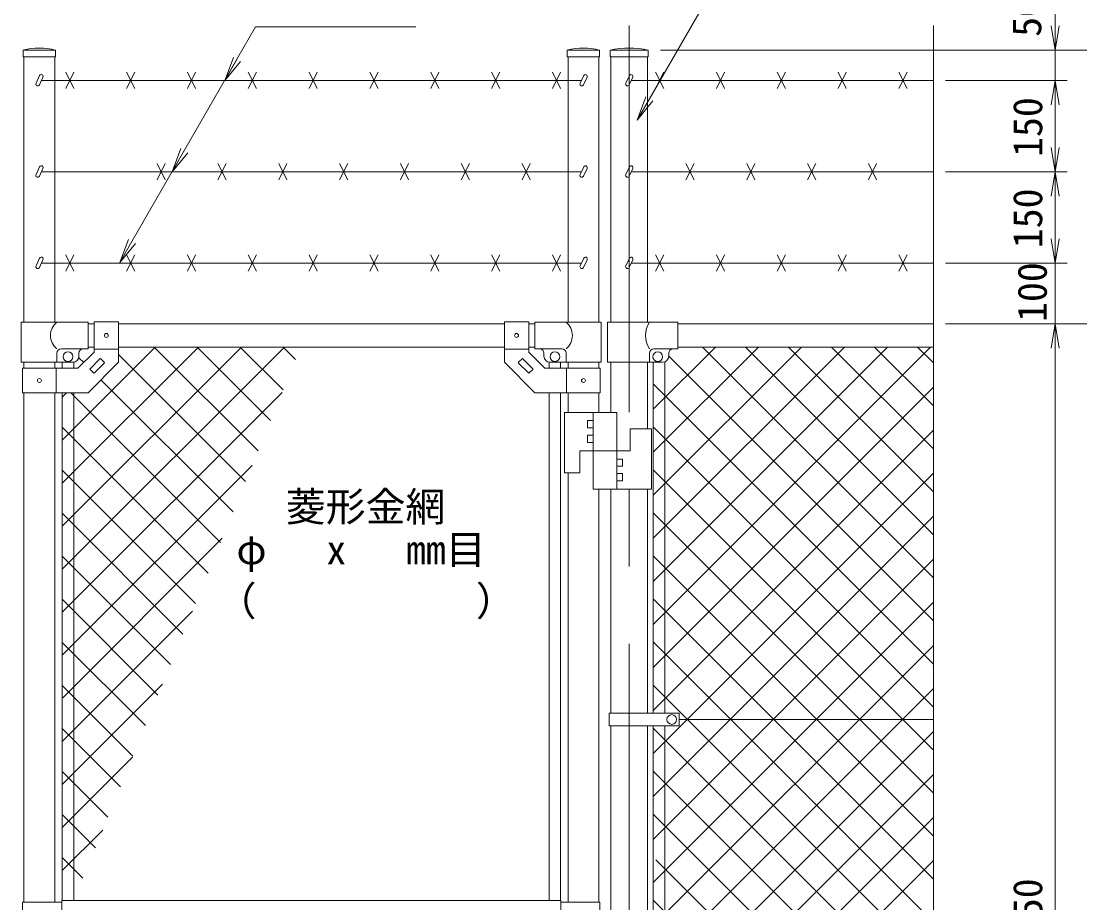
# Model space of a CAD drawing. Units: millimetres, scale not verified. Extents: x -4200 to 4200, y -2970 to 2970.
# Drawn here: x 1485 to 3225, y 240 to 1689 of the extents above; entities that cross this region are included whole.
import ezdxf
from ezdxf.enums import TextEntityAlignment as Align

# ---------------------------------------------------------------- set-up
doc = ezdxf.new("R2010")
doc.units = ezdxf.units.MM
doc.header["$LTSCALE"] = 20
doc.linetypes.add('USER1', pattern=[50.8, 31.75, -6.35, 6.35, -6.35])
for name, color, linetype, lineweight in [('0-2_D-BMK', 2, 'USER1', 13), ('0-3_D-STR1', 1, 'Continuous', 18), ('0-6_D-STR3', 3, 'Continuous', 13), ('0-7_0', 7, 'Continuous', 9), ('0-8_D-STR-DIM', 7, 'Continuous', 9), ('0-9_D-STR-TXT', 7, 'Continuous', 9), ('0-A_D-STR2', 7, 'Continuous', 9)]:
    doc.layers.add(name, color=color, linetype=linetype, lineweight=lineweight)
doc.styles.add('ＭＳ ゴシック', font='')
doc.styles.get('ＭＳ ゴシック').set_extended_font_data('MS Gothic')

# ---------------------------------------------------------------- blocks, each defined once
blk = doc.blocks.new('_Open')
at = {"layer": '0-7_0'}
blk.add_line((-20, 3.33), (0, 0), dxfattribs=at)
blk.add_lwpolyline([(-20, -3.33), (0, 0), (-20, 0)], dxfattribs=at)
blk = doc.blocks.new('MLeader8')
at = {"layer": '0-8_D-STR-DIM'}
blk.add_line((1672.64, 1323.5), (1646.89, 1292.17), dxfattribs=at)
for points in [[(1666.87, 1326.82), (1870.08, 1679.37), (2126.29, 1679.37), (2133.49, 1679.37)], [(1661.09, 1330.15), (1646.89, 1292.17), (1666.87, 1326.82)]]:
    blk.add_lwpolyline(points, dxfattribs=at)
blk = doc.blocks.new('MLeader9')
at = {"layer": '0-7_0'}
blk.add_line((2523.23, 1557.62), (2497.46, 1526.31), dxfattribs=at)
for points in [[(2517.46, 1560.95), (2658.6, 1805.42), (3185.68, 1805.42), (3192.88, 1805.42)], [(2511.68, 1564.28), (2497.46, 1526.31), (2517.46, 1560.95)]]:
    blk.add_lwpolyline(points, dxfattribs=at)

msp = doc.modelspace()

# ---------------------------------------------------------------- linework, layer by layer
at = {"layer": '0-2_D-BMK'}
msp.add_line((2484.22, 1681.52), (2484.22, -1188.63), dxfattribs=at)
at = {"layer": '0-3_D-STR1'}
for p, q in [((1541.47, 1641.37), (1488.27, 1641.37)), ((1488.27, 1641.37), (1488.27, 1630.37)), ((1541.47, 1630.37), (1541.47, 1641.37)), ((2382.47, 1641.37), (2435.67, 1641.37)), ((2382.47, 1630.37), (2382.47, 1641.37)), ((2435.67, 1641.37), (2435.67, 1630.37)), ((2515.67, 1641.37), (2452.77, 1641.37)), ((2452.77, 1641.37), (2452.77, 1630.37)), ((2515.67, 1630.37), (2515.67, 1641.37)), ((1541.47, 1630.37), (1488.27, 1630.37)), ((1489.47, 1630.37), (1489.47, 1194.37)), ((1540.27, 1630.37), (1540.27, 1194.37)), ((2382.47, 1630.37), (2435.67, 1630.37)), ((2383.67, 1630.37), (2383.67, 1194.37)), ((2434.47, 1630.37), (2434.47, 1194.37)), ((2515.67, 1630.37), (2452.77, 1630.37)), ((2453.97, 1630.37), (2453.97, 1194.37)), ((2514.47, 1630.37), (2514.47, 1194.37)), ((1594.87, 1191.37), (1604.87, 1191.37)), ((1644.87, 1191.37), (2279.06, 1191.37)), ((2319.06, 1191.37), (2329.07, 1191.37)), ((2564.22, 1191.37), (2984.22, 1191.37)), ((1594.87, 1153.37), (1604.87, 1153.37)), ((1644.87, 1153.37), (2279.06, 1153.37)), ((2319.06, 1153.37), (2329.07, 1153.37)), ((2564.22, 1153.37), (2984.22, 1153.37)), ((1489.47, 1128.37), (1489.47, 1118.37)), ((1540.27, 1128.37), (1540.27, 1118.37)), ((1552.37, 1128.37), (1552.37, 1118.37)), ((1571.37, 1128.37), (1571.37, 1118.37)), ((2352.57, 1128.37), (2352.57, 1118.37)), ((2371.57, 1128.37), (2371.57, 1118.37)), ((2383.67, 1128.37), (2383.67, 1118.37)), ((2434.47, 1128.37), (2434.47, 1118.37)), ((2453.97, 1128.37), (2453.97, 1045.87)), ((2514.47, 1128.37), (2514.47, 1018.87)), ((2523.72, 1128.37), (2523.72, 551.87)), ((2542.72, 1129), (2542.72, 551.87)), ((1489.47, 1078.37), (1489.47, 241.37)), ((1540.27, 1078.37), (1540.27, 241.37)), ((1552.37, 1078.37), (1552.37, 243.87)), ((1571.37, 1078.37), (1571.37, 243.87)), ((2352.57, 1078.37), (2352.57, 243.87)), ((2371.57, 1078.37), (2371.57, 243.87)), ((2383.67, 1078.37), (2383.67, 1045.87)), ((2434.47, 1078.37), (2434.47, 1045.87)), ((2383.67, 946.87), (2383.67, 241.37)), ((2434.47, 919.87), (2434.47, 241.37)), ((2453.97, 919.87), (2453.97, 551.87)), ((2514.47, 919.87), (2514.47, 551.87)), ((2453.97, 530.87), (2453.97, -98.13)), ((2514.47, 530.87), (2514.47, -98.13)), ((2523.72, 530.87), (2523.72, -98.13)), ((2542.72, 530.87), (2542.72, -98.13))]:
    msp.add_line(p, q, dxfattribs=at)
for centre, radius, start, end in [((1514.87, 1524.94), 119.43, 77.13052, 102.86948), ((2409.07, 1524.94), 119.43, 77.13052, 102.86948), ((2484.22, 1478.02), 166.35, 79.10214, 100.89786)]:
    msp.add_arc(centre, radius, start, end, dxfattribs=at)
at = {"layer": '0-6_D-STR3'}
for p, q in [((1558.16, 1604.78), (1571.57, 1577.95)), ((1558.16, 1577.95), (1571.57, 1604.78)), ((1658.16, 1604.78), (1671.57, 1577.95)), ((1658.16, 1577.95), (1671.57, 1604.78)), ((1758.16, 1604.78), (1771.57, 1577.95)), ((1758.16, 1577.95), (1771.57, 1604.78)), ((1858.16, 1604.78), (1871.57, 1577.95)), ((1858.16, 1577.95), (1871.57, 1604.78)), ((1958.16, 1604.78), (1971.57, 1577.95)), ((1958.16, 1577.95), (1971.57, 1604.78)), ((2058.16, 1604.78), (2071.57, 1577.95)), ((2058.16, 1577.95), (2071.57, 1604.78)), ((2158.16, 1604.78), (2171.57, 1577.95)), ((2158.16, 1577.95), (2171.57, 1604.78)), ((2258.16, 1604.78), (2271.57, 1577.95)), ((2258.16, 1577.95), (2271.57, 1604.78)), ((2358.16, 1604.78), (2371.57, 1577.95)), ((2358.16, 1577.95), (2371.57, 1604.78)), ((2527.51, 1604.78), (2540.92, 1577.95)), ((2527.51, 1577.95), (2540.92, 1604.78)), ((2627.51, 1604.78), (2640.92, 1577.95)), ((2627.51, 1577.95), (2640.92, 1604.78)), ((2727.51, 1604.78), (2740.92, 1577.95)), ((2727.51, 1577.95), (2740.92, 1604.78)), ((2827.51, 1604.78), (2840.92, 1577.95)), ((2827.51, 1577.95), (2840.92, 1604.78)), ((2927.51, 1604.78), (2940.92, 1577.95)), ((2927.51, 1577.95), (2940.92, 1604.78)), ((1515.3, 1599.4), (1509.35, 1586.64)), ((1520.74, 1596.86), (1514.79, 1584.1)), ((2405.75, 1591.37), (1518.18, 1591.37)), ((2409.5, 1599.4), (2403.55, 1586.64)), ((2414.94, 1596.86), (2408.99, 1584.1)), ((2484.65, 1599.4), (2478.7, 1586.64)), ((2490.09, 1596.86), (2484.14, 1584.1)), ((2984.22, 1591.37), (2487.53, 1591.37)), ((1515.3, 1449.4), (1509.35, 1436.64)), ((1520.74, 1446.86), (1514.79, 1434.1)), ((1708.16, 1454.78), (1721.57, 1427.95)), ((1708.16, 1427.95), (1721.57, 1454.78)), ((1808.16, 1454.78), (1821.57, 1427.95)), ((1808.16, 1427.95), (1821.57, 1454.78)), ((1908.16, 1454.78), (1921.57, 1427.95)), ((1908.16, 1427.95), (1921.57, 1454.78)), ((2008.16, 1454.78), (2021.57, 1427.95)), ((2008.16, 1427.95), (2021.57, 1454.78)), ((2108.16, 1454.78), (2121.57, 1427.95)), ((2108.16, 1427.95), (2121.57, 1454.78)), ((2208.16, 1454.78), (2221.57, 1427.95)), ((2208.16, 1427.95), (2221.57, 1454.78)), ((2308.16, 1454.78), (2321.57, 1427.95)), ((2308.16, 1427.95), (2321.57, 1454.78)), ((2409.5, 1449.4), (2403.55, 1436.64)), ((2414.94, 1446.86), (2408.99, 1434.1)), ((2484.65, 1449.4), (2478.7, 1436.64)), ((2490.09, 1446.86), (2484.14, 1434.1)), ((2577.51, 1454.78), (2590.92, 1427.95)), ((2577.51, 1427.95), (2590.92, 1454.78)), ((2677.51, 1454.78), (2690.92, 1427.95)), ((2677.51, 1427.95), (2690.92, 1454.78)), ((2777.51, 1454.78), (2790.92, 1427.95)), ((2777.51, 1427.95), (2790.92, 1454.78)), ((2877.51, 1454.78), (2890.92, 1427.95)), ((2877.51, 1427.95), (2890.92, 1454.78)), ((2405.75, 1441.37), (1518.18, 1441.37)), ((2984.22, 1441.37), (2487.53, 1441.37)), ((1515.3, 1299.4), (1509.35, 1286.64)), ((1520.74, 1296.86), (1514.79, 1284.1)), ((2405.75, 1291.37), (1518.18, 1291.37)), ((1558.16, 1304.78), (1571.57, 1277.95)), ((1558.16, 1277.95), (1571.57, 1304.78)), ((1658.16, 1304.78), (1671.57, 1277.95)), ((1658.16, 1277.95), (1671.57, 1304.78)), ((1758.16, 1304.78), (1771.57, 1277.95)), ((1758.16, 1277.95), (1771.57, 1304.78)), ((1858.16, 1304.78), (1871.57, 1277.95)), ((1858.16, 1277.95), (1871.57, 1304.78)), ((1958.16, 1304.78), (1971.57, 1277.95)), ((1958.16, 1277.95), (1971.57, 1304.78)), ((2058.16, 1304.78), (2071.57, 1277.95)), ((2058.16, 1277.95), (2071.57, 1304.78)), ((2158.16, 1304.78), (2171.57, 1277.95)), ((2158.16, 1277.95), (2171.57, 1304.78)), ((2258.16, 1304.78), (2271.57, 1277.95)), ((2258.16, 1277.95), (2271.57, 1304.78)), ((2358.16, 1304.78), (2371.57, 1277.95)), ((2358.16, 1277.95), (2371.57, 1304.78)), ((2409.5, 1299.4), (2403.55, 1286.64)), ((2414.94, 1296.86), (2408.99, 1284.1)), ((2484.65, 1299.4), (2478.7, 1286.64)), ((2490.09, 1296.86), (2484.14, 1284.1)), ((2984.22, 1291.37), (2487.53, 1291.37)), ((2527.51, 1304.78), (2540.92, 1277.95)), ((2527.51, 1277.95), (2540.92, 1304.78)), ((2627.51, 1304.78), (2640.92, 1277.95)), ((2627.51, 1277.95), (2640.92, 1304.78)), ((2727.51, 1304.78), (2740.92, 1277.95)), ((2727.51, 1277.95), (2740.92, 1304.78)), ((2827.51, 1304.78), (2840.92, 1277.95)), ((2827.51, 1277.95), (2840.92, 1304.78)), ((2927.51, 1304.78), (2940.92, 1277.95)), ((2927.51, 1277.95), (2940.92, 1304.78)), ((1594.87, 1194.37), (1484.92, 1194.37)), ((1484.92, 1194.37), (1484.92, 1128.37)), ((1594.87, 1150.37), (1594.87, 1194.37)), ((1604.87, 1194.62), (1604.87, 1144.94)), ((1604.87, 1194.62), (1644.87, 1194.62)), ((1644.87, 1194.62), (1644.87, 1128.37)), ((2279.06, 1194.62), (2279.06, 1128.37)), ((2319.06, 1194.62), (2279.06, 1194.62)), ((2319.06, 1194.62), (2319.06, 1144.94)), ((2329.07, 1194.37), (2438.42, 1194.37)), ((2329.07, 1150.37), (2329.07, 1194.37)), ((2438.42, 1194.37), (2438.42, 1128.37)), ((2448.52, 1194.37), (2564.22, 1194.37)), ((2448.52, 1128.37), (2448.52, 1194.37)), ((2564.22, 1150.37), (2564.22, 1194.37)), ((1594.87, 1150.37), (1550.42, 1150.37)), ((1604.87, 1150.12), (1644.87, 1150.12)), ((2319.06, 1150.12), (2279.06, 1150.12)), ((2329.07, 1150.37), (2373.52, 1150.37)), ((2524.62, 1150.37), (2564.22, 1150.37)), ((1543.42, 1128.37), (1543.42, 1143.37)), ((1578.3, 1118.37), (1604.87, 1144.94)), ((1579.87, 1138.37), (1579.87, 1143.37)), ((1598.2, 1117.77), (1614.46, 1134.03)), ((1615.88, 1134.03), (1621.53, 1128.38)), ((2308.05, 1134.03), (2302.4, 1128.38)), ((2325.73, 1117.77), (2309.47, 1134.03)), ((2345.63, 1118.37), (2319.06, 1144.94)), ((2344.07, 1138.37), (2344.07, 1143.37)), ((2380.52, 1128.37), (2380.52, 1143.37)), ((2517.62, 1128.37), (2517.62, 1143.37)), ((2549.22, 1138.37), (2549.22, 1143.37)), ((1484.92, 1128.37), (1569.87, 1128.37)), ((1487.17, 1118.37), (1578.3, 1118.37)), ((1487.17, 1118.37), (1487.17, 1078.37)), ((1542.57, 1118.37), (1542.57, 1078.37)), ((1598.2, 1116.36), (1603.85, 1110.7)), ((1605.27, 1110.7), (1621.53, 1126.96)), ((2318.66, 1110.7), (2302.4, 1126.96)), ((2325.73, 1116.36), (2320.08, 1110.7)), ((2436.76, 1118.37), (2345.63, 1118.37)), ((2438.42, 1128.37), (2354.07, 1128.37)), ((2381.36, 1118.37), (2381.36, 1078.37)), ((2436.76, 1118.37), (2436.76, 1078.37)), ((2448.52, 1128.37), (2539.22, 1128.37)), ((2463.96, 1045.87), (2377.97, 1045.87)), ((2377.97, 1045.87), (2377.97, 946.87)), ((2424.96, 1045.87), (2424.96, 919.87)), ((2463.96, 1045.87), (2463.96, 919.87)), ((2415.47, 1032.37), (2415.47, 1020.37)), ((2424.96, 1032.37), (2415.47, 1032.37)), ((2424.96, 1020.37), (2415.47, 1020.37)), ((2520.96, 1018.87), (2485.96, 1018.87)), ((2485.96, 1018.87), (2485.96, 982.87)), ((2520.96, 1018.87), (2520.96, 919.87)), ((2415.47, 1008.37), (2415.47, 996.37)), ((2424.96, 1008.37), (2415.47, 1008.37)), ((2424.96, 996.37), (2415.47, 996.37)), ((2485.96, 982.87), (2402.97, 982.87)), ((2402.97, 982.87), (2402.97, 946.87)), ((2463.96, 969.37), (2473.47, 969.37)), ((2463.96, 957.37), (2473.46, 957.37)), ((2473.46, 957.37), (2473.47, 969.37)), ((2402.97, 946.87), (2377.97, 946.87)), ((2463.96, 945.37), (2473.46, 945.37)), ((2473.46, 933.37), (2473.46, 945.37)), ((2463.96, 933.37), (2473.46, 933.37)), ((2520.96, 919.87), (2424.96, 919.87)), ((2451.42, 530.87), (2451.42, 551.87)), ((2566.21, 551.87), (2451.42, 551.87)), ((2566.21, 530.87), (2566.21, 551.87)), ((2566.21, 541.37), (2984.22, 541.37)), ((2566.21, 530.87), (2451.42, 530.87)), ((1551.97, 243.87), (2371.97, 243.87)), ((1551.97, 243.87), (1551.97, 222.87)), ((2371.97, 243.87), (2371.97, 188.87)), ((1487.37, 241.37), (1487.37, 222.87)), ((1551.97, 241.37), (1487.37, 241.37)), ((2371.97, 241.37), (2436.07, 241.37)), ((2436.07, 241.37), (2436.07, 191.37))]:
    msp.add_line(p, q, dxfattribs=at)
for points in [[(1487.17, 1078.37), (1594.87, 1078.37), (1644.87, 1128.37)], [(2436.76, 1078.37), (2329.06, 1078.37), (2279.06, 1128.37)]]:
    msp.add_lwpolyline(points, dxfattribs=at)
for centre, radius in [((1624.87, 1172.37), 3.25), ((2299.06, 1172.37), 3.25), ((1561.87, 1137.37), 8), ((2362.07, 1137.37), 8), ((2531.22, 1137.37), 8), ((1514.87, 1098.37), 3.25), ((2409.06, 1098.37), 3.25), ((2554.21, 541.37), 8)]:
    msp.add_circle(centre, radius, dxfattribs=at)
for centre, radius, start, end in [((1518.02, 1598.13), 3, 334.99524, 154.99707), ((2412.22, 1598.13), 3, 334.99524, 154.99707), ((2487.37, 1598.13), 3, 334.99524, 154.99707), ((1512.07, 1585.37), 3, 154.99707, 334.99524), ((2406.27, 1585.37), 3, 154.99707, 334.99524), ((2481.42, 1585.37), 3, 154.99707, 334.99524), ((1518.02, 1448.13), 3, 334.99524, 154.99707), ((2412.22, 1448.13), 3, 334.99524, 154.99707), ((2487.37, 1448.13), 3, 334.99524, 154.99707), ((1512.07, 1435.37), 3, 154.99707, 334.99524), ((2406.27, 1435.37), 3, 154.99707, 334.99524), ((2481.42, 1435.37), 3, 154.99707, 334.99524), ((1518.02, 1298.13), 3, 334.99524, 154.99707), ((2412.22, 1298.13), 3, 334.99524, 154.99707), ((2487.37, 1298.13), 3, 334.99524, 154.99707), ((1512.07, 1285.37), 3, 154.99707, 334.99524), ((2406.27, 1285.37), 3, 154.99707, 334.99524), ((2481.42, 1285.37), 3, 154.99707, 334.99524), ((1561.61, 1172.37), 28.55, 129.59418, 230.40582), ((2362.32, 1172.37), 28.55, 309.59418, 50.40582), ((2551.83, 1172.37), 40.68, 147.25964, 212.74036), ((1550.42, 1143.37), 7, 90, 180), ((1586.87, 1143.37), 7, 90, 180), ((2337.07, 1143.37), 7, 0, 90), ((2373.52, 1143.37), 7, 0, 90), ((2524.62, 1143.37), 7, 90, 180), ((2556.22, 1143.37), 7, 90, 180), ((1569.87, 1138.37), 10, 270, 0), ((1615.17, 1133.33), 1, 45, 135), ((2308.76, 1133.33), 1, 45, 135), ((2354.07, 1138.37), 10, 180, 270), ((2539.22, 1138.37), 10, 270, 0), ((1598.91, 1117.06), 1, 135, 225), ((1620.83, 1127.67), 1, 315, 45), ((2303.1, 1127.67), 1, 135, 225), ((2325.03, 1117.06), 1, 315, 45), ((1604.56, 1111.41), 1, 225, 315), ((2319.37, 1111.41), 1, 225, 315)]:
    msp.add_arc(centre, radius, start, end, dxfattribs=at)
at = {"layer": '0-8_D-STR-DIM'}
for p, q in [((3184.22, 1681.37), (3184.22, 1721.37)), ((2984.22, 1681.52), (2984.22, 195.59)), ((2535.67, 1641.37), (3204.22, 1641.37)), ((2535.67, 1641.37), (3334.22, 1641.37)), ((2535.67, 1641.37), (3464.22, 1641.37)), ((3184.22, 1591.37), (3184.22, 1641.37)), ((3004.22, 1591.37), (3204.22, 1591.37)), ((3004.22, 1591.37), (3204.22, 1591.37)), ((3184.22, 1481.37), (3184.22, 1551.37)), ((3184.22, 1551.37), (3184.22, 1511.37)), ((3004.22, 1441.37), (3204.22, 1441.37)), ((3004.22, 1441.37), (3204.22, 1441.37)), ((3184.22, 1331.37), (3184.22, 1401.37)), ((3184.22, 1331.37), (3184.22, 1371.37)), ((3004.22, 1291.37), (3204.22, 1291.37)), ((3024.22, 1291.37), (3204.22, 1291.37)), ((3184.22, 1191.37), (3184.22, 1291.37)), ((3004.22, 1191.37), (3204.22, 1191.37)), ((3004.22, 1191.37), (3334.22, 1191.37)), ((3024.22, 1191.37), (3204.22, 1191.37)), ((3024.22, 1191.37), (3334.22, 1191.37)), ((3184.22, 1151.37), (3184.22, -718.63)), ((3184.22, 1151.37), (3184.22, 1111.37))]:
    msp.add_line(p, q, dxfattribs=at)
at = {"layer": '0-A_D-STR2'}
for p, q in [((1552.37, 788.22), (1917.51, 1153.37)), ((1552.37, 858.93), (1846.8, 1153.37)), ((1552.37, 929.64), (1776.09, 1153.37)), ((1552.37, 1000.35), (1705.38, 1153.37)), ((1874.22, 982.63), (1703.49, 1153.37)), ((1894.78, 1032.78), (1774.2, 1153.37)), ((1915.34, 1082.93), (1844.91, 1153.37)), ((1935.9, 1133.09), (1915.62, 1153.37)), ((2523.72, 1051.19), (2625.89, 1153.37)), ((2523.72, 980.48), (2696.6, 1153.37)), ((2523.72, 909.77), (2767.31, 1153.37)), ((2523.72, 839.06), (2838.03, 1153.37)), ((2523.72, 768.35), (2908.74, 1153.37)), ((2523.72, 697.64), (2979.45, 1153.37)), ((2984.22, 773.91), (2604.76, 1153.37)), ((2984.22, 844.62), (2675.47, 1153.37)), ((2984.22, 915.34), (2746.18, 1153.37)), ((2984.22, 986.05), (2816.89, 1153.37)), ((2984.22, 1056.76), (2887.6, 1153.37)), ((2984.22, 1127.47), (2958.31, 1153.37)), ((1587.68, 1127.75), (1579.55, 1135.88)), ((1853.66, 932.48), (1644.87, 1141.28)), ((2984.22, 703.2), (2549.21, 1138.2)), ((1833.1, 882.33), (1615.97, 1099.47)), ((1552.37, 717.51), (1913.64, 1078.78)), ((2984.22, 632.49), (2523.72, 1092.99)), ((2523.72, 626.93), (2984.22, 1087.43)), ((1552.37, 1071.06), (1559.67, 1078.37)), ((1812.54, 832.18), (1566.36, 1078.37)), ((1791.98, 782.03), (1552.37, 1021.65)), ((2984.22, 561.78), (2523.72, 1022.28)), ((2523.72, 556.21), (2984.22, 1016.71)), ((1552.37, 646.8), (1864.51, 958.95)), ((1771.42, 731.88), (1552.37, 950.94)), ((2984.22, 491.07), (2523.72, 951.57)), ((2523.72, 485.5), (2984.22, 946)), ((1750.87, 681.73), (1552.37, 880.23)), ((2984.22, 420.36), (2523.72, 880.86)), ((2523.72, 414.79), (2984.22, 875.29)), ((1553.14, 576.87), (1815.38, 839.11)), ((1730.31, 631.57), (1552.37, 809.51)), ((2984.22, 349.65), (2523.72, 810.15)), ((2523.72, 344.08), (2984.22, 804.58)), ((1709.75, 581.42), (1552.37, 738.8)), ((2984.22, 278.94), (2523.72, 739.44)), ((2523.72, 273.37), (2984.22, 733.87)), ((1552.37, 505.38), (1766.26, 719.27)), ((1689.19, 531.27), (1552.37, 668.09)), ((2984.22, 208.23), (2523.72, 668.73)), ((2523.72, 202.66), (2984.22, 663.16)), ((1552.37, 434.67), (1717.13, 599.43)), ((1668.63, 481.12), (1552.37, 597.38)), ((2960.44, 161.29), (2523.72, 598.02)), ((2523.72, 131.95), (2984.22, 592.45)), ((1648.07, 430.97), (1552.37, 526.67)), ((2984.22, 66.81), (2523.72, 527.31)), ((2523.72, 61.24), (2984.22, 521.74)), ((1552.37, 363.96), (1668, 479.59)), ((1627.51, 380.82), (1552.37, 455.96)), ((2984.22, -3.9), (2524.24, 456.07)), ((2523.72, -9.47), (2984.22, 451.03)), ((1606.95, 330.67), (1552.37, 385.25)), ((2984.22, -74.61), (2523.72, 385.89)), ((2523.72, -80.18), (2984.22, 380.32)), ((1552.37, 293.25), (1618.87, 359.75)), ((1586.39, 280.52), (1552.37, 314.54)), ((2984.22, -145.33), (2528.04, 310.85)), ((2566.21, -108.4), (2984.22, 309.61)), ((2984.22, -216.04), (2523.72, 244.46))]:
    msp.add_line(p, q, dxfattribs=at)

# ---------------------------------------------------------------- block references
at = {"layer": '0-7_0'}
msp.add_blockref('MLeader9', (0, 0), dxfattribs=at)
at = {"layer": '0-8_D-STR-DIM'}
msp.add_blockref('MLeader8', (0, 0), dxfattribs=at)
at = {"layer": '0-8_D-STR-DIM', "xscale": 2, "yscale": 2}
for p, rotation in [((3184.22, 1641.37), 270), ((1819.63, 1591.37), 240), ((3184.22, 1591.37), 90), ((3184.22, 1591.37), 90), ((1733.03, 1441.37), 240), ((3184.22, 1441.37), 270), ((3184.22, 1441.37), 90), ((3184.22, 1291.37), 270), ((3184.22, 1291.37), 270), ((3184.22, 1191.37), 90), ((3184.22, 1191.37), 90)]:
    msp.add_blockref('_Open', p, dxfattribs=dict(at, rotation=rotation))

# ---------------------------------------------------------------- texts
at = {"layer": '0-8_D-STR-DIM', "style": 'ＭＳ ゴシック'}
for s, p in [('50', (3175.91, 1663.01)), ('150', (3177.47, 1465.72)), ('150', (3177.47, 1315.72)), ('100', (3184.97, 1194.53)), ('1950', (3177.47, 149.47))]:
    msp.add_text(s, height=48.09, rotation=90, dxfattribs=at).set_placement(p, align=Align.BOTTOM_LEFT)
at = {"layer": '0-9_D-STR-TXT', "style": 'ＭＳ ゴシック'}
for s, p in [('菱形金網', (1919.81, 852.56)), ('φ   x   mm目', (1838.59, 782.12)), ('（\u3000\u3000   \u3000\u3000）', (1806.1, 697.65))]:
    msp.add_text(s, height=48.09, dxfattribs=at).set_placement(p, align=Align.BOTTOM_LEFT)

doc.saveas('drawing.dxf')
